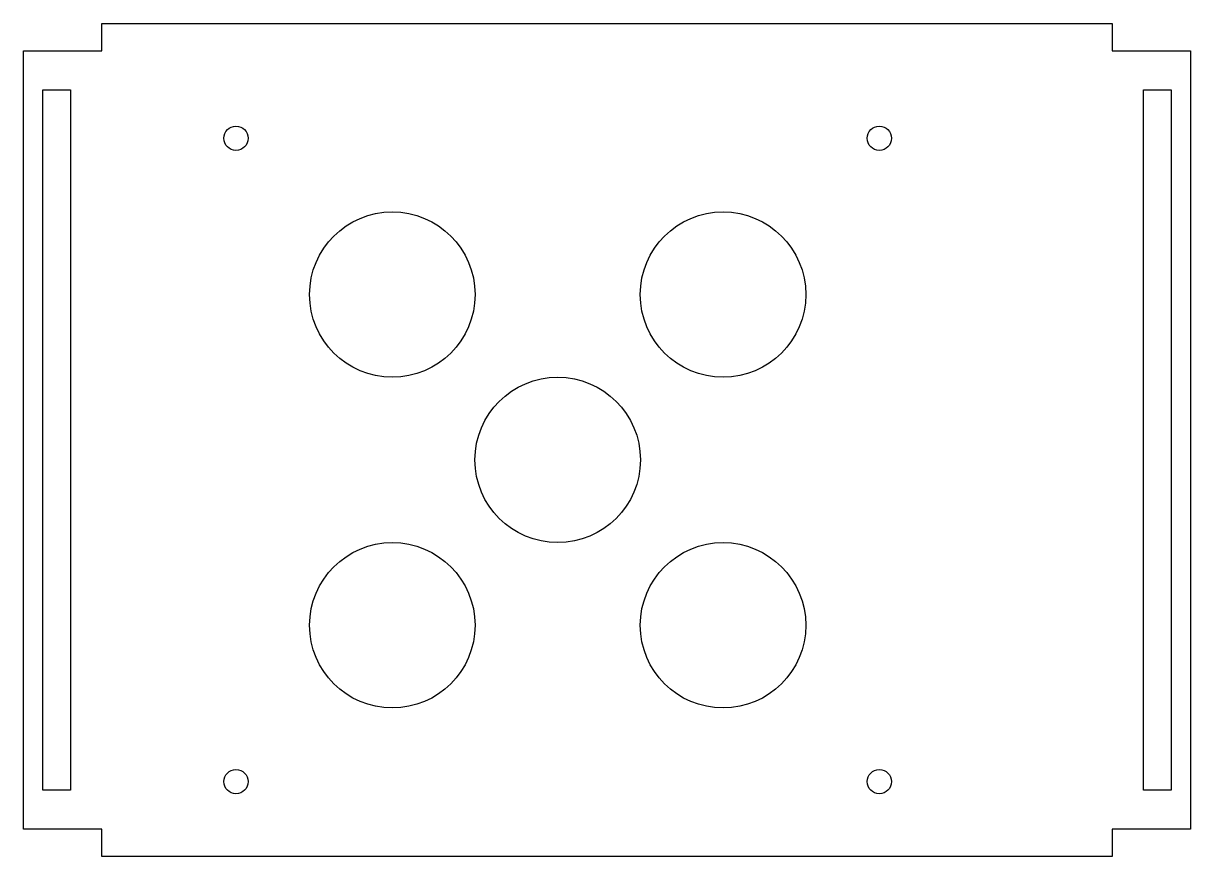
# Model space of a CAD drawing. Header units: millimetres. Extents: x -95 to 95, y -4 to 132.
import ezdxf

# ---------------------------------------------------------------- set-up
doc = ezdxf.new("R2010")
doc.units = ezdxf.units.MM

msp = doc.modelspace()

# ---------------------------------------------------------------- linework, layer by layer
at = {"color": 7, "linetype": 'Continuous', "lineweight": 25}
for p, q in [((-82.423, 127), (-82.423, 131.5)), ((-82.423, 131.5), (82.423, 131.5)), ((82.423, 131.5), (82.423, 127)), ((-95.25, 0), (-95.25, 127)), ((-95.25, 127), (-82.423, 127)), ((82.423, 127), (95.25, 127)), ((95.25, 127), (95.25, 0)), ((-92.075, 6.35), (-92.075, 120.65)), ((-92.075, 120.65), (-87.575, 120.65)), ((-87.575, 120.65), (-87.575, 6.35)), ((87.575, 120.65), (92.075, 120.65)), ((87.575, 6.35), (87.575, 120.65)), ((92.075, 120.65), (92.075, 6.35)), ((-87.575, 6.35), (-92.075, 6.35)), ((92.075, 6.35), (87.575, 6.35)), ((-82.423, 0), (-95.25, 0)), ((-82.423, -4.5), (-82.423, 0)), ((95.25, 0), (82.423, 0)), ((82.423, 0), (82.423, -4.5)), ((82.423, -4.5), (-82.423, -4.5))]:
    msp.add_line(p, q, dxfattribs=at)
for centre, radius in [((-60.55, 112.75), 1.9812), ((44.45, 112.75), 1.9812), ((-35.0375, 87.2375), 13.5), ((18.9375, 87.2375), 13.5), ((-8.05, 60.25), 13.5), ((-35.0375, 33.2625), 13.5), ((18.9375, 33.2625), 13.5), ((-60.55, 7.75), 1.9812), ((44.45, 7.75), 1.9812)]:
    msp.add_circle(centre, radius, dxfattribs=at)

doc.saveas('drawing.dxf')
